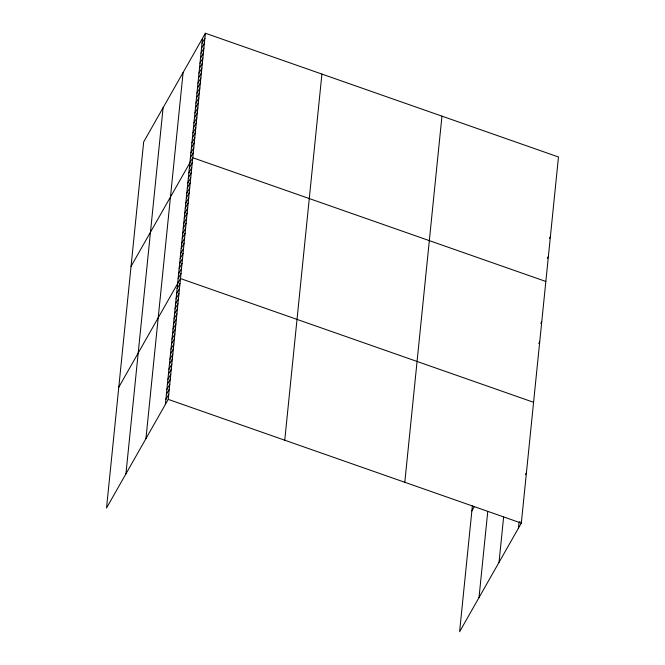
<?xml version="1.0" encoding="UTF-8"?>
<svg xmlns="http://www.w3.org/2000/svg" width="665" height="665" viewBox="0 0 665 665"><rect width="100%" height="100%" fill="white"/><g stroke="black" fill="none" stroke-linecap="round" stroke-linejoin="round"><path stroke-width="1" d="M125.934 473.837L163.1 107.713M145.943 438.626L183.099 72.502M165.352 404.453L202.517 38.321M205.402 33.25L143.682 141.886L106.525 508.018L168.237 399.382L205.402 33.25L558.475 156.982L521.318 523.114L459.598 631.75L472.374 505.89M284.753 440.213L321.918 74.081M404.802 482.283L441.959 116.151M479.016 597.569L487.703 511.992M499.024 562.357L503.621 517.054M518.434 528.185L518.949 523.147L519.905 521.46M202.01 43.3L204.895 38.229M201.503 48.279L204.388 43.208M201.005 53.258L203.881 48.188M200.498 58.237L203.374 53.167M199.99 63.217L202.875 58.146M199.483 68.196L202.368 63.125M198.976 73.175L201.861 68.104M198.478 78.154L201.354 73.084M197.971 83.133L200.847 78.063M197.463 88.113L200.348 83.042M196.956 93.092L199.841 88.021M196.449 98.071L199.334 93M195.951 103.05L198.827 97.979M195.444 108.029L198.32 102.959M194.936 113.008L197.821 107.938M194.429 117.988L197.314 112.917M193.922 122.967L196.807 117.896M193.424 127.946L196.3 122.875M192.917 132.925L195.793 127.855M192.409 137.904L195.294 132.834M191.902 142.884L194.787 137.813M191.395 147.863L194.28 142.792M190.897 152.842L193.773 147.78M190.389 157.821L193.266 152.759M131.047 266.374L192.767 157.738L545.84 281.461M189.375 167.838L192.252 162.767M188.86 172.875L191.744 167.804M188.353 177.904L191.229 172.833M187.838 182.942L190.722 177.871M187.331 187.979L190.207 182.908M186.815 193.008L189.7 187.937M186.308 198.045L189.184 192.975M185.793 203.083L188.677 198.012M185.286 208.112L188.162 203.041M184.77 213.149L187.655 208.079M184.263 218.178L187.139 213.108M183.748 223.216L186.632 218.145M183.241 228.253L186.117 223.182M182.725 233.282L185.61 228.211M182.218 238.319L185.094 233.249M181.711 243.357L184.587 238.286M181.196 248.386L184.08 243.315M180.689 253.423L183.565 248.353M180.173 258.452L183.058 253.382M179.666 263.49L182.543 258.419M179.151 268.527L182.035 263.456M178.644 273.556L181.52 268.485M178.129 278.593L181.013 273.523M118.786 387.196L180.498 278.56L533.579 402.292M177.106 288.66L179.991 283.589M176.599 293.697L179.475 288.627M176.084 298.726L178.968 293.664M175.577 303.764L178.453 298.693M175.061 308.801L177.946 303.73M174.554 313.83L177.43 308.76M174.039 318.868L176.923 313.797M173.532 323.905L176.408 318.834M173.025 328.934L175.901 323.863M172.509 333.971L175.394 328.901M172.002 339.009L174.878 333.938M171.487 344.038L174.371 338.967M170.98 349.075L173.856 344.005M170.464 354.104L173.349 349.034M169.957 359.142L172.833 354.071M169.442 364.179L172.326 359.108M168.935 369.208L171.811 364.137M168.42 374.245L171.304 369.175M167.913 379.283L170.789 374.212M167.397 384.312L170.282 379.241M166.89 389.349L169.766 384.279M166.375 394.378L169.259 389.308M165.868 399.416L168.744 394.345M549.431 238.344L550.396 236.649M547.411 258.261L548.367 256.565M540.795 323.431L541.759 321.744M538.75 343.564L539.714 341.877M471.867 510.928L474.353 506.547M525.466 474.461L526.431 472.765M168.237 399.382L521.318 523.114"/></g></svg>
